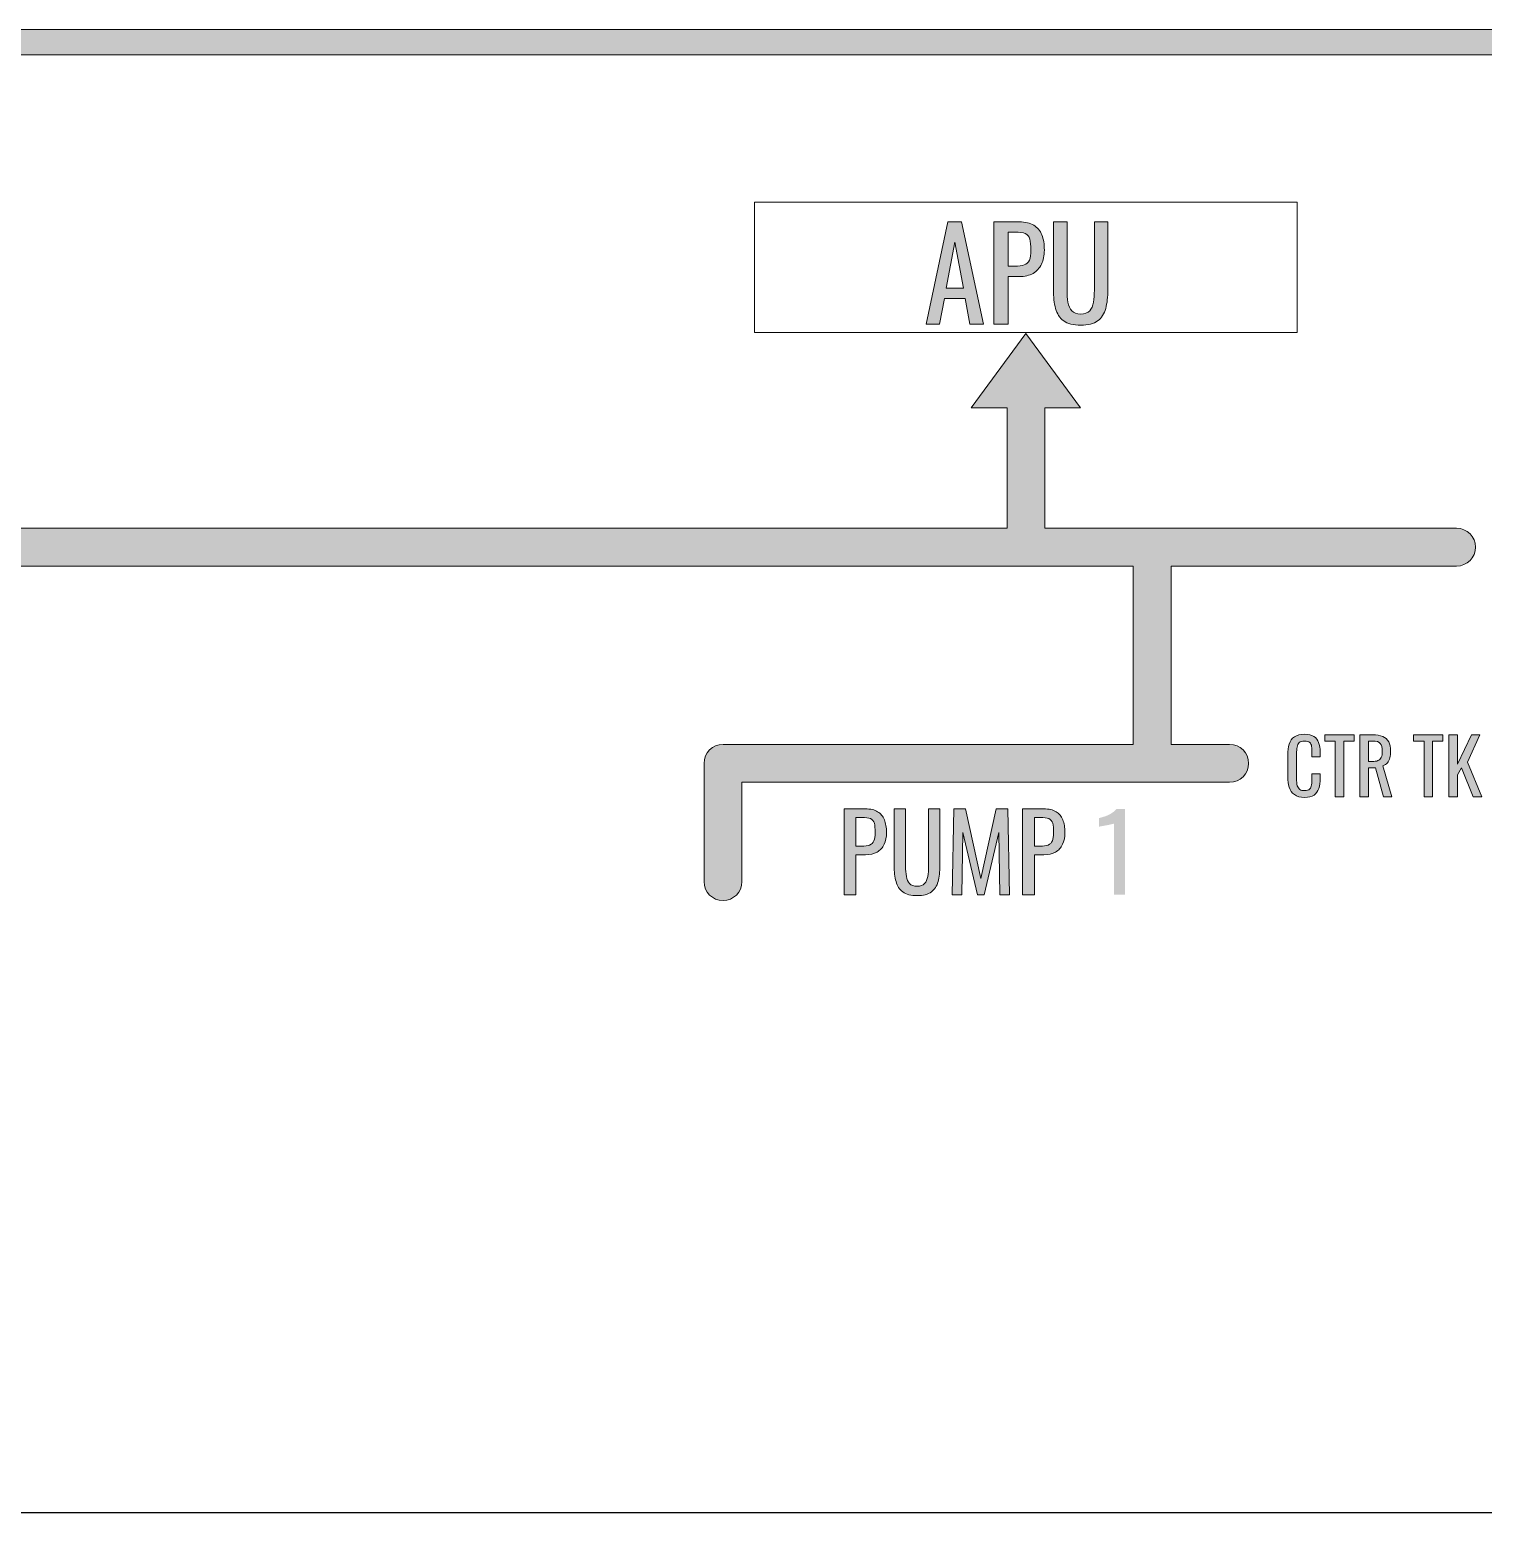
# Model space of a CAD drawing. Header units: inches. Extents: x 0 to 612, y 276 to 516.
# Drawn here: x 173.1 to 288.2, y 275.5 to 393 of the extents above; entities that cross this region are included whole.
import ezdxf

# ---------------------------------------------------------------- set-up
doc = ezdxf.new("R2010")
doc.units = ezdxf.units.IN
doc.header["$MEASUREMENT"] = 0
for name, color, linetype in [('HYD_Fuel_Holes v5_0', 7, 'Continuous'), ('LINES', 7, 'Continuous'), ('TEXT', 7, 'Continuous')]:
    doc.layers.add(name, color=color, linetype=linetype)

# ---------------------------------------------------------------- blocks, each defined once
blk = doc.blocks.new('block 5')
at = {"layer": 'HYD_Fuel_Holes v5_0', "color": 7, "lineweight": 25}
blk.add_lwpolyline([(0.12, 275.53), (611.88, 275.53)], dxfattribs=at)
blk = doc.blocks.new('block 126')
at = {"layer": 'LINES'}
h = blk.add_hatch(color=7, dxfattribs=at)
h.dxf.hatch_style = 2
edge = h.paths.add_edge_path()
edge.add_spline(control_points=[(287.62, 352), (287.62, 351.17), (286.95, 350.5), (286.12, 350.5), (286.12, 350.5), (263.5, 350.5), (263.5, 350.5), (263.5, 350.5), (263.5, 336.37), (263.5, 336.37), (263.5, 336.37), (268.14, 336.37), (268.14, 336.37), (268.97, 336.37), (269.64, 335.7), (269.64, 334.87), (269.64, 334.04), (268.97, 333.37), (268.14, 333.37), (268.14, 333.37), (229.5, 333.37), (229.5, 333.37), (229.5, 333.37), (229.5, 325.5), (229.5, 325.5), (229.5, 324.67), (228.83, 324), (228, 324), (227.17, 324), (226.5, 324.67), (226.5, 325.5), (226.5, 325.5), (226.5, 334.87), (226.5, 334.87), (226.5, 335.7), (227.17, 336.37), (228, 336.37), (228, 336.37), (260.5, 336.37), (260.5, 336.37), (260.5, 336.37), (260.5, 350.5), (260.5, 350.5), (260.5, 350.5), (126.34, 350.5), (126.34, 350.5), (126.34, 350.5), (126.34, 339.33), (126.34, 339.33), (126.34, 339.33), (169.84, 339.33), (169.84, 339.33), (170.67, 339.33), (171.34, 338.65), (171.34, 337.83), (171.34, 337.83), (171.34, 331.92), (171.34, 331.92), (171.34, 331.09), (170.67, 330.42), (169.84, 330.42), (169.01, 330.42), (168.34, 331.09), (168.34, 331.92), (168.34, 331.92), (168.34, 336.33), (168.34, 336.33), (168.34, 336.33), (80.34, 336.33), (80.34, 336.33), (80.34, 336.33), (80.34, 331.92), (80.34, 331.92), (80.34, 331.09), (79.67, 330.42), (78.84, 330.42), (78.01, 330.42), (77.34, 331.09), (77.34, 331.92), (77.34, 331.92), (77.34, 337.83), (77.34, 337.83), (77.34, 338.65), (78.01, 339.33), (78.84, 339.33), (78.84, 339.33), (123.34, 339.33), (123.34, 339.33), (123.34, 339.33), (123.34, 356.04), (123.34, 356.04), (123.34, 356.04), (120.51, 356.04), (120.51, 356.04), (120.51, 356.04), (124.84, 361.92), (124.84, 361.92), (124.84, 361.92), (129.17, 356.04), (129.17, 356.04), (129.17, 356.04), (126.34, 356.04), (126.34, 356.04), (126.34, 356.04), (126.34, 353.5), (126.34, 353.5), (126.34, 353.5), (250.5, 353.5), (250.5, 353.5), (250.5, 353.5), (250.5, 363.04), (250.5, 363.04), (250.5, 363.04), (247.67, 363.04), (247.67, 363.04), (247.67, 363.04), (252, 368.92), (252, 368.92), (252, 368.92), (256.33, 363.04), (256.33, 363.04), (256.33, 363.04), (253.5, 363.04), (253.5, 363.04), (253.5, 363.04), (253.5, 353.5), (253.5, 353.5), (253.5, 353.5), (286.12, 353.5), (286.12, 353.5), (286.95, 353.5), (287.62, 352.83), (287.62, 352)], knot_values=[0, 0, 0, 0, 1, 1, 1, 2, 2, 2, 3, 3, 3, 4, 4, 4, 5, 5, 5, 6, 6, 6, 7, 7, 7, 8, 8, 8, 9, 9, 9, 10, 10, 10, 11, 11, 11, 12, 12, 12, 13, 13, 13, 14, 14, 14, 15, 15, 15, 16, 16, 16, 17, 17, 17, 18, 18, 18, 19, 19, 19, 20, 20, 20, 21, 21, 21, 22, 22, 22, 23, 23, 23, 24, 24, 24, 25, 25, 25, 26, 26, 26, 27, 27, 27, 28, 28, 28, 29, 29, 29, 30, 30, 30, 31, 31, 31, 32, 32, 32, 33, 33, 33, 34, 34, 34, 35, 35, 35, 36, 36, 36, 37, 37, 37, 38, 38, 38, 39, 39, 39, 40, 40, 40, 41, 41, 41, 42, 42, 42, 43, 43, 43, 44, 44, 44, 44], degree=3, periodic=0)
at = {"layer": 'LINES', "lineweight": 0}
blk.add_open_spline([(287.62, 352), (287.62, 351.17), (286.95, 350.5), (286.12, 350.5), (286.12, 350.5), (263.5, 350.5), (263.5, 350.5), (263.5, 350.5), (263.5, 336.37), (263.5, 336.37), (263.5, 336.37), (268.14, 336.37), (268.14, 336.37), (268.97, 336.37), (269.64, 335.7), (269.64, 334.87), (269.64, 334.04), (268.97, 333.37), (268.14, 333.37), (268.14, 333.37), (229.5, 333.37), (229.5, 333.37), (229.5, 333.37), (229.5, 325.5), (229.5, 325.5), (229.5, 324.67), (228.83, 324), (228, 324), (227.17, 324), (226.5, 324.67), (226.5, 325.5), (226.5, 325.5), (226.5, 334.87), (226.5, 334.87), (226.5, 335.7), (227.17, 336.37), (228, 336.37), (228, 336.37), (260.5, 336.37), (260.5, 336.37), (260.5, 336.37), (260.5, 350.5), (260.5, 350.5), (260.5, 350.5), (126.34, 350.5), (126.34, 350.5), (126.34, 350.5), (126.34, 339.33), (126.34, 339.33), (126.34, 339.33), (169.84, 339.33), (169.84, 339.33), (170.67, 339.33), (171.34, 338.65), (171.34, 337.83), (171.34, 337.83), (171.34, 331.92), (171.34, 331.92), (171.34, 331.09), (170.67, 330.42), (169.84, 330.42), (169.01, 330.42), (168.34, 331.09), (168.34, 331.92), (168.34, 331.92), (168.34, 336.33), (168.34, 336.33), (168.34, 336.33), (80.34, 336.33), (80.34, 336.33), (80.34, 336.33), (80.34, 331.92), (80.34, 331.92), (80.34, 331.09), (79.67, 330.42), (78.84, 330.42), (78.01, 330.42), (77.34, 331.09), (77.34, 331.92), (77.34, 331.92), (77.34, 337.83), (77.34, 337.83), (77.34, 338.65), (78.01, 339.33), (78.84, 339.33), (78.84, 339.33), (123.34, 339.33), (123.34, 339.33), (123.34, 339.33), (123.34, 356.04), (123.34, 356.04), (123.34, 356.04), (120.51, 356.04), (120.51, 356.04), (120.51, 356.04), (124.84, 361.92), (124.84, 361.92), (124.84, 361.92), (129.17, 356.04), (129.17, 356.04), (129.17, 356.04), (126.34, 356.04), (126.34, 356.04), (126.34, 356.04), (126.34, 353.5), (126.34, 353.5), (126.34, 353.5), (250.5, 353.5), (250.5, 353.5), (250.5, 353.5), (250.5, 363.04), (250.5, 363.04), (250.5, 363.04), (247.67, 363.04), (247.67, 363.04), (247.67, 363.04), (252, 368.92), (252, 368.92), (252, 368.92), (256.33, 363.04), (256.33, 363.04), (256.33, 363.04), (253.5, 363.04), (253.5, 363.04), (253.5, 363.04), (253.5, 353.5), (253.5, 353.5), (253.5, 353.5), (286.12, 353.5), (286.12, 353.5), (286.95, 353.5), (287.62, 352.83), (287.62, 352)], degree=3, knots=[0, 0, 0, 0, 1, 1, 1, 2, 2, 2, 3, 3, 3, 4, 4, 4, 5, 5, 5, 6, 6, 6, 7, 7, 7, 8, 8, 8, 9, 9, 9, 10, 10, 10, 11, 11, 11, 12, 12, 12, 13, 13, 13, 14, 14, 14, 15, 15, 15, 16, 16, 16, 17, 17, 17, 18, 18, 18, 19, 19, 19, 20, 20, 20, 21, 21, 21, 22, 22, 22, 23, 23, 23, 24, 24, 24, 25, 25, 25, 26, 26, 26, 27, 27, 27, 28, 28, 28, 29, 29, 29, 30, 30, 30, 31, 31, 31, 32, 32, 32, 33, 33, 33, 34, 34, 34, 35, 35, 35, 36, 36, 36, 37, 37, 37, 38, 38, 38, 39, 39, 39, 40, 40, 40, 41, 41, 41, 42, 42, 42, 43, 43, 43, 44, 44, 44, 44], dxfattribs=at)
blk = doc.blocks.new('block 132')
at = {"layer": 'TEXT'}
h = blk.add_hatch(color=7, dxfattribs=at)
h.dxf.hatch_style = 2
h.paths.add_polyline_path([(244.09, 369.67), (245.81, 377.77), (246.9, 377.77), (248.63, 369.67), (247.56, 369.67), (247.19, 371.71), (245.54, 371.71), (245.15, 369.67)])
h.paths.add_polyline_path([(245.69, 372.52), (247.04, 372.52), (246.36, 376.17)])
h = blk.add_hatch(color=7, dxfattribs=at)
h.dxf.hatch_style = 2
edge = h.paths.add_edge_path()
edge.add_spline(control_points=[(249.45, 369.67), (249.45, 369.67), (249.45, 377.77), (249.45, 377.77), (249.45, 377.77), (251.46, 377.77), (251.46, 377.77), (251.94, 377.77), (252.33, 377.68), (252.62, 377.5), (252.91, 377.33), (253.12, 377.07), (253.26, 376.74), (253.39, 376.4), (253.46, 376), (253.46, 375.53), (253.46, 375.1), (253.38, 374.73), (253.23, 374.42), (253.08, 374.1), (252.86, 373.86), (252.57, 373.69), (252.27, 373.52), (251.91, 373.44), (251.47, 373.44), (251.47, 373.44), (250.58, 373.44), (250.58, 373.44), (250.58, 373.44), (250.58, 369.67), (250.58, 369.67), (250.58, 369.67), (249.45, 369.67), (249.45, 369.67)], knot_values=[0, 0, 0, 0, 1, 1, 1, 2, 2, 2, 3, 3, 3, 4, 4, 4, 5, 5, 5, 6, 6, 6, 7, 7, 7, 8, 8, 8, 9, 9, 9, 10, 10, 10, 11, 11, 11, 11], degree=3, periodic=0)
edge = h.paths.add_edge_path()
edge.add_spline(control_points=[(250.58, 374.25), (250.58, 374.25), (251.1, 374.25), (251.1, 374.25), (251.42, 374.25), (251.68, 374.28), (251.87, 374.36), (252.05, 374.43), (252.19, 374.56), (252.27, 374.74), (252.35, 374.92), (252.39, 375.18), (252.39, 375.52), (252.39, 375.9), (252.36, 376.2), (252.3, 376.41), (252.25, 376.61), (252.13, 376.76), (251.95, 376.84), (251.77, 376.92), (251.49, 376.96), (251.11, 376.96), (251.11, 376.96), (250.58, 376.96), (250.58, 376.96), (250.58, 376.96), (250.58, 374.25), (250.58, 374.25)], knot_values=[0, 0, 0, 0, 1, 1, 1, 2, 2, 2, 3, 3, 3, 4, 4, 4, 5, 5, 5, 6, 6, 6, 7, 7, 7, 8, 8, 8, 9, 9, 9, 9], degree=3, periodic=0)
h = blk.add_hatch(color=7, dxfattribs=at)
h.dxf.hatch_style = 2
edge = h.paths.add_edge_path()
edge.add_spline(control_points=[(256.34, 369.58), (255.75, 369.58), (255.3, 369.69), (254.99, 369.93), (254.67, 370.16), (254.46, 370.49), (254.35, 370.91), (254.23, 371.33), (254.18, 371.83), (254.18, 372.4), (254.18, 372.4), (254.18, 377.77), (254.18, 377.77), (254.18, 377.77), (255.26, 377.77), (255.26, 377.77), (255.26, 377.77), (255.26, 372.35), (255.26, 372.35), (255.26, 372), (255.28, 371.68), (255.33, 371.4), (255.37, 371.11), (255.48, 370.88), (255.63, 370.72), (255.79, 370.55), (256.02, 370.47), (256.34, 370.47), (256.66, 370.47), (256.89, 370.55), (257.05, 370.72), (257.2, 370.88), (257.3, 371.11), (257.35, 371.4), (257.39, 371.68), (257.42, 372), (257.42, 372.35), (257.42, 372.35), (257.42, 377.77), (257.42, 377.77), (257.42, 377.77), (258.49, 377.77), (258.49, 377.77), (258.49, 377.77), (258.49, 372.4), (258.49, 372.4), (258.49, 371.83), (258.43, 371.33), (258.32, 370.91), (258.2, 370.49), (257.99, 370.16), (257.68, 369.93), (257.37, 369.69), (256.92, 369.58), (256.34, 369.58)], knot_values=[0, 0, 0, 0, 1, 1, 1, 2, 2, 2, 3, 3, 3, 4, 4, 4, 5, 5, 5, 6, 6, 6, 7, 7, 7, 8, 8, 8, 9, 9, 9, 10, 10, 10, 11, 11, 11, 12, 12, 12, 13, 13, 13, 14, 14, 14, 15, 15, 15, 16, 16, 16, 17, 17, 17, 18, 18, 18, 18], degree=3, periodic=0)
at = {"layer": 'TEXT', "lineweight": 0}
for points in [[(244.09, 369.67), (245.81, 377.77), (246.9, 377.77), (248.63, 369.67), (247.56, 369.67), (247.19, 371.71), (245.54, 371.71), (245.15, 369.67), (244.09, 369.67)], [(245.69, 372.52), (247.04, 372.52), (246.36, 376.17), (245.69, 372.52)]]:
    blk.add_lwpolyline(points, dxfattribs=at)
for points, knots in [([(249.45, 369.67), (249.45, 369.67), (249.45, 377.77), (249.45, 377.77), (249.45, 377.77), (251.46, 377.77), (251.46, 377.77), (251.94, 377.77), (252.33, 377.68), (252.62, 377.5), (252.91, 377.33), (253.12, 377.07), (253.26, 376.74), (253.39, 376.4), (253.46, 376), (253.46, 375.53), (253.46, 375.1), (253.38, 374.73), (253.23, 374.42), (253.08, 374.1), (252.86, 373.86), (252.57, 373.69), (252.27, 373.52), (251.91, 373.44), (251.47, 373.44), (251.47, 373.44), (250.58, 373.44), (250.58, 373.44), (250.58, 373.44), (250.58, 369.67), (250.58, 369.67), (250.58, 369.67), (249.45, 369.67), (249.45, 369.67)], [0, 0, 0, 0, 1, 1, 1, 2, 2, 2, 3, 3, 3, 4, 4, 4, 5, 5, 5, 6, 6, 6, 7, 7, 7, 8, 8, 8, 9, 9, 9, 10, 10, 10, 11, 11, 11, 11]), ([(256.34, 369.58), (255.75, 369.58), (255.3, 369.69), (254.99, 369.93), (254.67, 370.16), (254.46, 370.49), (254.35, 370.91), (254.23, 371.33), (254.18, 371.83), (254.18, 372.4), (254.18, 372.4), (254.18, 377.77), (254.18, 377.77), (254.18, 377.77), (255.26, 377.77), (255.26, 377.77), (255.26, 377.77), (255.26, 372.35), (255.26, 372.35), (255.26, 372), (255.28, 371.68), (255.33, 371.4), (255.37, 371.11), (255.48, 370.88), (255.63, 370.72), (255.79, 370.55), (256.02, 370.47), (256.34, 370.47), (256.66, 370.47), (256.89, 370.55), (257.05, 370.72), (257.2, 370.88), (257.3, 371.11), (257.35, 371.4), (257.39, 371.68), (257.42, 372), (257.42, 372.35), (257.42, 372.35), (257.42, 377.77), (257.42, 377.77), (257.42, 377.77), (258.49, 377.77), (258.49, 377.77), (258.49, 377.77), (258.49, 372.4), (258.49, 372.4), (258.49, 371.83), (258.43, 371.33), (258.32, 370.91), (258.2, 370.49), (257.99, 370.16), (257.68, 369.93), (257.37, 369.69), (256.92, 369.58), (256.34, 369.58)], [0, 0, 0, 0, 1, 1, 1, 2, 2, 2, 3, 3, 3, 4, 4, 4, 5, 5, 5, 6, 6, 6, 7, 7, 7, 8, 8, 8, 9, 9, 9, 10, 10, 10, 11, 11, 11, 12, 12, 12, 13, 13, 13, 14, 14, 14, 15, 15, 15, 16, 16, 16, 17, 17, 17, 18, 18, 18, 18]), ([(250.58, 374.25), (250.58, 374.25), (251.1, 374.25), (251.1, 374.25), (251.42, 374.25), (251.68, 374.28), (251.87, 374.36), (252.05, 374.43), (252.19, 374.56), (252.27, 374.74), (252.35, 374.92), (252.39, 375.18), (252.39, 375.52), (252.39, 375.9), (252.36, 376.2), (252.3, 376.41), (252.25, 376.61), (252.13, 376.76), (251.95, 376.84), (251.77, 376.92), (251.49, 376.96), (251.11, 376.96), (251.11, 376.96), (250.58, 376.96), (250.58, 376.96), (250.58, 376.96), (250.58, 374.25), (250.58, 374.25)], [0, 0, 0, 0, 1, 1, 1, 2, 2, 2, 3, 3, 3, 4, 4, 4, 5, 5, 5, 6, 6, 6, 7, 7, 7, 8, 8, 8, 9, 9, 9, 9])]:
    blk.add_open_spline(points, degree=3, knots=knots, dxfattribs=at)
blk = doc.blocks.new('block 134')
at = {"layer": 'TEXT'}
h = blk.add_hatch(color=7, dxfattribs=at)
h.dxf.hatch_style = 2
edge = h.paths.add_edge_path()
edge.add_spline(control_points=[(271.42, 331.47), (270.97, 331.47), (270.61, 331.56), (270.36, 331.76), (270.1, 331.95), (269.93, 332.21), (269.83, 332.53), (269.73, 332.86), (269.68, 333.22), (269.68, 333.62), (269.68, 333.62), (269.68, 335.91), (269.68, 335.91), (269.68, 336.34), (269.73, 336.73), (269.83, 337.05), (269.93, 337.38), (270.1, 337.63), (270.36, 337.81), (270.61, 337.99), (270.97, 338.08), (271.42, 338.08), (271.83, 338.08), (272.15, 338), (272.39, 337.85), (272.63, 337.7), (272.8, 337.49), (272.9, 337.21), (273, 336.93), (273.06, 336.6), (273.06, 336.21), (273.06, 336.21), (273.06, 335.7), (273.06, 335.7), (273.06, 335.7), (272.2, 335.7), (272.2, 335.7), (272.2, 335.7), (272.2, 336.16), (272.2, 336.16), (272.2, 336.4), (272.19, 336.61), (272.16, 336.79), (272.14, 336.98), (272.08, 337.12), (271.97, 337.22), (271.86, 337.32), (271.68, 337.37), (271.43, 337.37), (271.18, 337.37), (270.99, 337.32), (270.87, 337.21), (270.75, 337.1), (270.68, 336.94), (270.64, 336.74), (270.61, 336.54), (270.59, 336.31), (270.59, 336.04), (270.59, 336.04), (270.59, 333.48), (270.59, 333.48), (270.59, 333.15), (270.62, 332.89), (270.67, 332.7), (270.73, 332.51), (270.81, 332.38), (270.94, 332.3), (271.06, 332.22), (271.22, 332.18), (271.43, 332.18), (271.68, 332.18), (271.85, 332.23), (271.96, 332.34), (272.07, 332.45), (272.13, 332.6), (272.16, 332.8), (272.19, 332.99), (272.2, 333.21), (272.2, 333.47), (272.2, 333.47), (272.2, 333.95), (272.2, 333.95), (272.2, 333.95), (273.06, 333.95), (273.06, 333.95), (273.06, 333.95), (273.06, 333.47), (273.06, 333.47), (273.06, 333.07), (273.01, 332.72), (272.91, 332.42), (272.82, 332.12), (272.65, 331.89), (272.42, 331.72), (272.18, 331.55), (271.85, 331.47), (271.42, 331.47)], knot_values=[0, 0, 0, 0, 1, 1, 1, 2, 2, 2, 3, 3, 3, 4, 4, 4, 5, 5, 5, 6, 6, 6, 7, 7, 7, 8, 8, 8, 9, 9, 9, 10, 10, 10, 11, 11, 11, 12, 12, 12, 13, 13, 13, 14, 14, 14, 15, 15, 15, 16, 16, 16, 17, 17, 17, 18, 18, 18, 19, 19, 19, 20, 20, 20, 21, 21, 21, 22, 22, 22, 23, 23, 23, 24, 24, 24, 25, 25, 25, 26, 26, 26, 27, 27, 27, 28, 28, 28, 29, 29, 29, 30, 30, 30, 31, 31, 31, 32, 32, 32, 32], degree=3, periodic=0)
h = blk.add_hatch(color=7, dxfattribs=at)
h.dxf.hatch_style = 2
h.paths.add_polyline_path([(274.63, 331.54), (274.63, 337.35), (273.54, 337.35), (273.54, 338.02), (276.6, 338.02), (276.6, 337.35), (275.54, 337.35), (275.54, 331.54)])
h = blk.add_hatch(color=7, dxfattribs=at)
h.dxf.hatch_style = 2
edge = h.paths.add_edge_path()
edge.add_spline(control_points=[(277.22, 331.54), (277.22, 331.54), (277.22, 338.02), (277.22, 338.02), (277.22, 338.02), (278.53, 338.02), (278.53, 338.02), (278.96, 338.02), (279.32, 337.96), (279.6, 337.85), (279.88, 337.73), (280.09, 337.55), (280.23, 337.3), (280.36, 337.04), (280.43, 336.71), (280.43, 336.3), (280.43, 336.05), (280.41, 335.82), (280.35, 335.62), (280.3, 335.41), (280.21, 335.24), (280.1, 335.1), (279.98, 334.95), (279.82, 334.85), (279.63, 334.79), (279.63, 334.79), (280.55, 331.54), (280.55, 331.54), (280.55, 331.54), (279.68, 331.54), (279.68, 331.54), (279.68, 331.54), (278.83, 334.58), (278.83, 334.58), (278.83, 334.58), (278.13, 334.58), (278.13, 334.58), (278.13, 334.58), (278.13, 331.54), (278.13, 331.54), (278.13, 331.54), (277.22, 331.54), (277.22, 331.54)], knot_values=[0, 0, 0, 0, 1, 1, 1, 2, 2, 2, 3, 3, 3, 4, 4, 4, 5, 5, 5, 6, 6, 6, 7, 7, 7, 8, 8, 8, 9, 9, 9, 10, 10, 10, 11, 11, 11, 12, 12, 12, 13, 13, 13, 14, 14, 14, 14], degree=3, periodic=0)
edge = h.paths.add_edge_path()
edge.add_spline(control_points=[(278.13, 335.23), (278.13, 335.23), (278.47, 335.23), (278.47, 335.23), (278.73, 335.23), (278.94, 335.26), (279.1, 335.32), (279.26, 335.39), (279.37, 335.5), (279.45, 335.65), (279.52, 335.81), (279.56, 336.02), (279.56, 336.3), (279.56, 336.68), (279.49, 336.95), (279.35, 337.12), (279.21, 337.29), (278.94, 337.37), (278.53, 337.37), (278.53, 337.37), (278.13, 337.37), (278.13, 337.37), (278.13, 337.37), (278.13, 335.23), (278.13, 335.23)], knot_values=[0, 0, 0, 0, 1, 1, 1, 2, 2, 2, 3, 3, 3, 4, 4, 4, 5, 5, 5, 6, 6, 6, 7, 7, 7, 8, 8, 8, 8], degree=3, periodic=0)
h = blk.add_hatch(color=7, dxfattribs=at)
h.dxf.hatch_style = 2
h.paths.add_polyline_path([(283.92, 331.54), (283.92, 337.35), (282.82, 337.35), (282.82, 338.02), (285.89, 338.02), (285.89, 337.35), (284.82, 337.35), (284.82, 331.54)])
h = blk.add_hatch(color=7, dxfattribs=at)
h.dxf.hatch_style = 2
h.paths.add_polyline_path([(286.51, 331.54), (286.51, 338.02), (287.42, 338.02), (287.42, 334.96), (288.9, 338.02), (289.74, 338.02), (288.46, 335.16), (289.95, 331.54), (289.07, 331.54), (287.83, 334.58), (287.42, 333.83), (287.42, 331.54)])
at = {"layer": 'TEXT', "lineweight": 0}
for points in [[(274.63, 331.54), (274.63, 337.35), (273.54, 337.35), (273.54, 338.02), (276.6, 338.02), (276.6, 337.35), (275.54, 337.35), (275.54, 331.54), (274.63, 331.54)], [(283.92, 331.54), (283.92, 337.35), (282.82, 337.35), (282.82, 338.02), (285.89, 338.02), (285.89, 337.35), (284.82, 337.35), (284.82, 331.54), (283.92, 331.54)], [(286.51, 331.54), (286.51, 338.02), (287.42, 338.02), (287.42, 334.96), (288.9, 338.02), (289.74, 338.02), (288.46, 335.16), (289.95, 331.54), (289.07, 331.54), (287.83, 334.58), (287.42, 333.83), (287.42, 331.54), (286.51, 331.54)]]:
    blk.add_lwpolyline(points, dxfattribs=at)
for points, knots in [([(271.42, 331.47), (270.97, 331.47), (270.61, 331.56), (270.36, 331.76), (270.1, 331.95), (269.93, 332.21), (269.83, 332.53), (269.73, 332.86), (269.68, 333.22), (269.68, 333.62), (269.68, 333.62), (269.68, 335.91), (269.68, 335.91), (269.68, 336.34), (269.73, 336.73), (269.83, 337.05), (269.93, 337.38), (270.1, 337.63), (270.36, 337.81), (270.61, 337.99), (270.97, 338.08), (271.42, 338.08), (271.83, 338.08), (272.15, 338), (272.39, 337.85), (272.63, 337.7), (272.8, 337.49), (272.9, 337.21), (273, 336.93), (273.06, 336.6), (273.06, 336.21), (273.06, 336.21), (273.06, 335.7), (273.06, 335.7), (273.06, 335.7), (272.2, 335.7), (272.2, 335.7), (272.2, 335.7), (272.2, 336.16), (272.2, 336.16), (272.2, 336.4), (272.19, 336.61), (272.16, 336.79), (272.14, 336.98), (272.08, 337.12), (271.97, 337.22), (271.86, 337.32), (271.68, 337.37), (271.43, 337.37), (271.18, 337.37), (270.99, 337.32), (270.87, 337.21), (270.75, 337.1), (270.68, 336.94), (270.64, 336.74), (270.61, 336.54), (270.59, 336.31), (270.59, 336.04), (270.59, 336.04), (270.59, 333.48), (270.59, 333.48), (270.59, 333.15), (270.62, 332.89), (270.67, 332.7), (270.73, 332.51), (270.81, 332.38), (270.94, 332.3), (271.06, 332.22), (271.22, 332.18), (271.43, 332.18), (271.68, 332.18), (271.85, 332.23), (271.96, 332.34), (272.07, 332.45), (272.13, 332.6), (272.16, 332.8), (272.19, 332.99), (272.2, 333.21), (272.2, 333.47), (272.2, 333.47), (272.2, 333.95), (272.2, 333.95), (272.2, 333.95), (273.06, 333.95), (273.06, 333.95), (273.06, 333.95), (273.06, 333.47), (273.06, 333.47), (273.06, 333.07), (273.01, 332.72), (272.91, 332.42), (272.82, 332.12), (272.65, 331.89), (272.42, 331.72), (272.18, 331.55), (271.85, 331.47), (271.42, 331.47)], [0, 0, 0, 0, 1, 1, 1, 2, 2, 2, 3, 3, 3, 4, 4, 4, 5, 5, 5, 6, 6, 6, 7, 7, 7, 8, 8, 8, 9, 9, 9, 10, 10, 10, 11, 11, 11, 12, 12, 12, 13, 13, 13, 14, 14, 14, 15, 15, 15, 16, 16, 16, 17, 17, 17, 18, 18, 18, 19, 19, 19, 20, 20, 20, 21, 21, 21, 22, 22, 22, 23, 23, 23, 24, 24, 24, 25, 25, 25, 26, 26, 26, 27, 27, 27, 28, 28, 28, 29, 29, 29, 30, 30, 30, 31, 31, 31, 32, 32, 32, 32]), ([(277.22, 331.54), (277.22, 331.54), (277.22, 338.02), (277.22, 338.02), (277.22, 338.02), (278.53, 338.02), (278.53, 338.02), (278.96, 338.02), (279.32, 337.96), (279.6, 337.85), (279.88, 337.73), (280.09, 337.55), (280.23, 337.3), (280.36, 337.04), (280.43, 336.71), (280.43, 336.3), (280.43, 336.05), (280.41, 335.82), (280.35, 335.62), (280.3, 335.41), (280.21, 335.24), (280.1, 335.1), (279.98, 334.95), (279.82, 334.85), (279.63, 334.79), (279.63, 334.79), (280.55, 331.54), (280.55, 331.54), (280.55, 331.54), (279.68, 331.54), (279.68, 331.54), (279.68, 331.54), (278.83, 334.58), (278.83, 334.58), (278.83, 334.58), (278.13, 334.58), (278.13, 334.58), (278.13, 334.58), (278.13, 331.54), (278.13, 331.54), (278.13, 331.54), (277.22, 331.54), (277.22, 331.54)], [0, 0, 0, 0, 1, 1, 1, 2, 2, 2, 3, 3, 3, 4, 4, 4, 5, 5, 5, 6, 6, 6, 7, 7, 7, 8, 8, 8, 9, 9, 9, 10, 10, 10, 11, 11, 11, 12, 12, 12, 13, 13, 13, 14, 14, 14, 14]), ([(278.13, 335.23), (278.13, 335.23), (278.47, 335.23), (278.47, 335.23), (278.73, 335.23), (278.94, 335.26), (279.1, 335.32), (279.26, 335.39), (279.37, 335.5), (279.45, 335.65), (279.52, 335.81), (279.56, 336.02), (279.56, 336.3), (279.56, 336.68), (279.49, 336.95), (279.35, 337.12), (279.21, 337.29), (278.94, 337.37), (278.53, 337.37), (278.53, 337.37), (278.13, 337.37), (278.13, 337.37), (278.13, 337.37), (278.13, 335.23), (278.13, 335.23)], [0, 0, 0, 0, 1, 1, 1, 2, 2, 2, 3, 3, 3, 4, 4, 4, 5, 5, 5, 6, 6, 6, 7, 7, 7, 8, 8, 8, 8])]:
    blk.add_open_spline(points, degree=3, knots=knots, dxfattribs=at)
blk = doc.blocks.new('pump 1')
at = {"layer": 'TEXT'}
h = blk.add_hatch(color=7, dxfattribs=at)
h.dxf.hatch_style = 2
edge = h.paths.add_edge_path()
edge.add_spline(control_points=[(126.33, 439.42), (126.33, 439.42), (126.33, 446.71), (126.33, 446.71), (126.33, 446.71), (128.13, 446.71), (128.13, 446.71), (128.57, 446.71), (128.92, 446.63), (129.18, 446.47), (129.44, 446.31), (129.63, 446.08), (129.75, 445.78), (129.87, 445.48), (129.93, 445.12), (129.93, 444.7), (129.93, 444.31), (129.87, 443.98), (129.73, 443.7), (129.6, 443.41), (129.4, 443.2), (129.13, 443.04), (128.87, 442.89), (128.54, 442.81), (128.14, 442.81), (128.14, 442.81), (127.34, 442.81), (127.34, 442.81), (127.34, 442.81), (127.34, 439.42), (127.34, 439.42), (127.34, 439.42), (126.33, 439.42), (126.33, 439.42)], knot_values=[0, 0, 0, 0, 1, 1, 1, 2, 2, 2, 3, 3, 3, 4, 4, 4, 5, 5, 5, 6, 6, 6, 7, 7, 7, 8, 8, 8, 9, 9, 9, 10, 10, 10, 11, 11, 11, 11], degree=3, periodic=0)
edge = h.paths.add_edge_path()
edge.add_spline(control_points=[(127.34, 443.54), (127.34, 443.54), (127.81, 443.54), (127.81, 443.54), (128.1, 443.54), (128.34, 443.58), (128.5, 443.64), (128.67, 443.71), (128.79, 443.82), (128.86, 443.99), (128.94, 444.15), (128.97, 444.39), (128.97, 444.69), (128.97, 445.03), (128.95, 445.3), (128.9, 445.49), (128.84, 445.67), (128.74, 445.8), (128.58, 445.88), (128.41, 445.95), (128.16, 445.98), (127.82, 445.98), (127.82, 445.98), (127.34, 445.98), (127.34, 445.98), (127.34, 445.98), (127.34, 443.54), (127.34, 443.54)], knot_values=[0, 0, 0, 0, 1, 1, 1, 2, 2, 2, 3, 3, 3, 4, 4, 4, 5, 5, 5, 6, 6, 6, 7, 7, 7, 8, 8, 8, 9, 9, 9, 9], degree=3, periodic=0)
h = blk.add_hatch(color=7, dxfattribs=at)
h.dxf.hatch_style = 2
edge = h.paths.add_edge_path()
edge.add_spline(control_points=[(132.53, 439.34), (132, 439.34), (131.59, 439.45), (131.31, 439.66), (131.03, 439.87), (130.84, 440.16), (130.74, 440.54), (130.63, 440.92), (130.58, 441.37), (130.58, 441.88), (130.58, 441.88), (130.58, 446.71), (130.58, 446.71), (130.58, 446.71), (131.55, 446.71), (131.55, 446.71), (131.55, 446.71), (131.55, 441.83), (131.55, 441.83), (131.55, 441.52), (131.58, 441.24), (131.62, 440.98), (131.66, 440.72), (131.75, 440.52), (131.89, 440.37), (132.03, 440.22), (132.24, 440.14), (132.53, 440.14), (132.81, 440.14), (133.03, 440.22), (133.17, 440.37), (133.3, 440.52), (133.39, 440.72), (133.44, 440.98), (133.48, 441.24), (133.5, 441.52), (133.5, 441.83), (133.5, 441.83), (133.5, 446.71), (133.5, 446.71), (133.5, 446.71), (134.46, 446.71), (134.46, 446.71), (134.46, 446.71), (134.46, 441.88), (134.46, 441.88), (134.46, 441.37), (134.41, 440.92), (134.31, 440.54), (134.21, 440.16), (134.02, 439.87), (133.74, 439.66), (133.46, 439.45), (133.05, 439.34), (132.53, 439.34)], knot_values=[0, 0, 0, 0, 1, 1, 1, 2, 2, 2, 3, 3, 3, 4, 4, 4, 5, 5, 5, 6, 6, 6, 7, 7, 7, 8, 8, 8, 9, 9, 9, 10, 10, 10, 11, 11, 11, 12, 12, 12, 13, 13, 13, 14, 14, 14, 15, 15, 15, 16, 16, 16, 17, 17, 17, 18, 18, 18, 18], degree=3, periodic=0)
h = blk.add_hatch(color=7, dxfattribs=at)
h.dxf.hatch_style = 2
h.paths.add_polyline_path([(135.51, 439.42), (135.65, 446.71), (136.65, 446.71), (137.94, 440.8), (139.23, 446.71), (140.22, 446.71), (140.36, 439.42), (139.54, 439.42), (139.46, 444.71), (138.22, 439.42), (137.65, 439.42), (136.42, 444.71), (136.34, 439.42)])
h = blk.add_hatch(color=7, dxfattribs=at)
h.dxf.hatch_style = 2
edge = h.paths.add_edge_path()
edge.add_spline(control_points=[(141.47, 439.42), (141.47, 439.42), (141.47, 446.71), (141.47, 446.71), (141.47, 446.71), (143.28, 446.71), (143.28, 446.71), (143.72, 446.71), (144.07, 446.63), (144.33, 446.47), (144.59, 446.31), (144.78, 446.08), (144.9, 445.78), (145.02, 445.48), (145.08, 445.12), (145.08, 444.7), (145.08, 444.31), (145.01, 443.98), (144.88, 443.7), (144.74, 443.41), (144.54, 443.2), (144.28, 443.04), (144.02, 442.89), (143.69, 442.81), (143.29, 442.81), (143.29, 442.81), (142.49, 442.81), (142.49, 442.81), (142.49, 442.81), (142.49, 439.42), (142.49, 439.42), (142.49, 439.42), (141.47, 439.42), (141.47, 439.42)], knot_values=[0, 0, 0, 0, 1, 1, 1, 2, 2, 2, 3, 3, 3, 4, 4, 4, 5, 5, 5, 6, 6, 6, 7, 7, 7, 8, 8, 8, 9, 9, 9, 10, 10, 10, 11, 11, 11, 11], degree=3, periodic=0)
edge = h.paths.add_edge_path()
edge.add_spline(control_points=[(142.49, 443.54), (142.49, 443.54), (142.96, 443.54), (142.96, 443.54), (143.25, 443.54), (143.48, 443.58), (143.65, 443.64), (143.82, 443.71), (143.94, 443.82), (144.01, 443.99), (144.08, 444.15), (144.12, 444.39), (144.12, 444.69), (144.12, 445.03), (144.09, 445.3), (144.04, 445.49), (143.99, 445.67), (143.88, 445.8), (143.72, 445.88), (143.56, 445.95), (143.31, 445.98), (142.97, 445.98), (142.97, 445.98), (142.49, 445.98), (142.49, 445.98), (142.49, 445.98), (142.49, 443.54), (142.49, 443.54)], knot_values=[0, 0, 0, 0, 1, 1, 1, 2, 2, 2, 3, 3, 3, 4, 4, 4, 5, 5, 5, 6, 6, 6, 7, 7, 7, 8, 8, 8, 9, 9, 9, 9], degree=3, periodic=0)
h = blk.add_hatch(color=7, dxfattribs=at)
h.dxf.hatch_style = 2
edge = h.paths.add_edge_path()
edge.add_spline(control_points=[(149.23, 439.42), (149.23, 439.42), (149.23, 445.45), (149.23, 445.45), (149.22, 445.45), (149.15, 445.43), (149.02, 445.4), (148.89, 445.37), (148.75, 445.34), (148.59, 445.31), (148.42, 445.28), (148.28, 445.25), (148.15, 445.23), (148.03, 445.2), (147.96, 445.19), (147.96, 445.19), (147.96, 445.19), (147.96, 445.92), (147.96, 445.92), (148.06, 445.94), (148.18, 445.98), (148.31, 446.02), (148.45, 446.06), (148.59, 446.11), (148.73, 446.17), (148.87, 446.23), (149, 446.31), (149.13, 446.4), (149.26, 446.49), (149.37, 446.59), (149.46, 446.71), (149.46, 446.71), (150.19, 446.71), (150.19, 446.71), (150.19, 446.71), (150.19, 439.42), (150.19, 439.42), (150.19, 439.42), (149.23, 439.42), (149.23, 439.42)], knot_values=[0, 0, 0, 0, 1, 1, 1, 2, 2, 2, 3, 3, 3, 4, 4, 4, 5, 5, 5, 6, 6, 6, 7, 7, 7, 8, 8, 8, 9, 9, 9, 10, 10, 10, 11, 11, 11, 12, 12, 12, 13, 13, 13, 13], degree=3, periodic=0)
at = {"layer": 'TEXT', "lineweight": 0}
blk.add_lwpolyline([(135.51, 439.42), (135.65, 446.71), (136.65, 446.71), (137.94, 440.8), (139.23, 446.71), (140.22, 446.71), (140.36, 439.42), (139.54, 439.42), (139.46, 444.71), (138.22, 439.42), (137.65, 439.42), (136.42, 444.71), (136.34, 439.42), (135.51, 439.42)], dxfattribs=at)
for points, knots in [([(126.33, 439.42), (126.33, 439.42), (126.33, 446.71), (126.33, 446.71), (126.33, 446.71), (128.13, 446.71), (128.13, 446.71), (128.57, 446.71), (128.92, 446.63), (129.18, 446.47), (129.44, 446.31), (129.63, 446.08), (129.75, 445.78), (129.87, 445.48), (129.93, 445.12), (129.93, 444.7), (129.93, 444.31), (129.87, 443.98), (129.73, 443.7), (129.6, 443.41), (129.4, 443.2), (129.13, 443.04), (128.87, 442.89), (128.54, 442.81), (128.14, 442.81), (128.14, 442.81), (127.34, 442.81), (127.34, 442.81), (127.34, 442.81), (127.34, 439.42), (127.34, 439.42), (127.34, 439.42), (126.33, 439.42), (126.33, 439.42)], [0, 0, 0, 0, 1, 1, 1, 2, 2, 2, 3, 3, 3, 4, 4, 4, 5, 5, 5, 6, 6, 6, 7, 7, 7, 8, 8, 8, 9, 9, 9, 10, 10, 10, 11, 11, 11, 11]), ([(127.34, 443.54), (127.34, 443.54), (127.81, 443.54), (127.81, 443.54), (128.1, 443.54), (128.34, 443.58), (128.5, 443.64), (128.67, 443.71), (128.79, 443.82), (128.86, 443.99), (128.94, 444.15), (128.97, 444.39), (128.97, 444.69), (128.97, 445.03), (128.95, 445.3), (128.9, 445.49), (128.84, 445.67), (128.74, 445.8), (128.58, 445.88), (128.41, 445.95), (128.16, 445.98), (127.82, 445.98), (127.82, 445.98), (127.34, 445.98), (127.34, 445.98), (127.34, 445.98), (127.34, 443.54), (127.34, 443.54)], [0, 0, 0, 0, 1, 1, 1, 2, 2, 2, 3, 3, 3, 4, 4, 4, 5, 5, 5, 6, 6, 6, 7, 7, 7, 8, 8, 8, 9, 9, 9, 9]), ([(132.53, 439.34), (132, 439.34), (131.59, 439.45), (131.31, 439.66), (131.03, 439.87), (130.84, 440.16), (130.74, 440.54), (130.63, 440.92), (130.58, 441.37), (130.58, 441.88), (130.58, 441.88), (130.58, 446.71), (130.58, 446.71), (130.58, 446.71), (131.55, 446.71), (131.55, 446.71), (131.55, 446.71), (131.55, 441.83), (131.55, 441.83), (131.55, 441.52), (131.58, 441.24), (131.62, 440.98), (131.66, 440.72), (131.75, 440.52), (131.89, 440.37), (132.03, 440.22), (132.24, 440.14), (132.53, 440.14), (132.81, 440.14), (133.03, 440.22), (133.17, 440.37), (133.3, 440.52), (133.39, 440.72), (133.44, 440.98), (133.48, 441.24), (133.5, 441.52), (133.5, 441.83), (133.5, 441.83), (133.5, 446.71), (133.5, 446.71), (133.5, 446.71), (134.46, 446.71), (134.46, 446.71), (134.46, 446.71), (134.46, 441.88), (134.46, 441.88), (134.46, 441.37), (134.41, 440.92), (134.31, 440.54), (134.21, 440.16), (134.02, 439.87), (133.74, 439.66), (133.46, 439.45), (133.05, 439.34), (132.53, 439.34)], [0, 0, 0, 0, 1, 1, 1, 2, 2, 2, 3, 3, 3, 4, 4, 4, 5, 5, 5, 6, 6, 6, 7, 7, 7, 8, 8, 8, 9, 9, 9, 10, 10, 10, 11, 11, 11, 12, 12, 12, 13, 13, 13, 14, 14, 14, 15, 15, 15, 16, 16, 16, 17, 17, 17, 18, 18, 18, 18]), ([(141.47, 439.42), (141.47, 439.42), (141.47, 446.71), (141.47, 446.71), (141.47, 446.71), (143.28, 446.71), (143.28, 446.71), (143.72, 446.71), (144.07, 446.63), (144.33, 446.47), (144.59, 446.31), (144.78, 446.08), (144.9, 445.78), (145.02, 445.48), (145.08, 445.12), (145.08, 444.7), (145.08, 444.31), (145.01, 443.98), (144.88, 443.7), (144.74, 443.41), (144.54, 443.2), (144.28, 443.04), (144.02, 442.89), (143.69, 442.81), (143.29, 442.81), (143.29, 442.81), (142.49, 442.81), (142.49, 442.81), (142.49, 442.81), (142.49, 439.42), (142.49, 439.42), (142.49, 439.42), (141.47, 439.42), (141.47, 439.42)], [0, 0, 0, 0, 1, 1, 1, 2, 2, 2, 3, 3, 3, 4, 4, 4, 5, 5, 5, 6, 6, 6, 7, 7, 7, 8, 8, 8, 9, 9, 9, 10, 10, 10, 11, 11, 11, 11]), ([(142.49, 443.54), (142.49, 443.54), (142.96, 443.54), (142.96, 443.54), (143.25, 443.54), (143.48, 443.58), (143.65, 443.64), (143.82, 443.71), (143.94, 443.82), (144.01, 443.99), (144.08, 444.15), (144.12, 444.39), (144.12, 444.69), (144.12, 445.03), (144.09, 445.3), (144.04, 445.49), (143.99, 445.67), (143.88, 445.8), (143.72, 445.88), (143.56, 445.95), (143.31, 445.98), (142.97, 445.98), (142.97, 445.98), (142.49, 445.98), (142.49, 445.98), (142.49, 445.98), (142.49, 443.54), (142.49, 443.54)], [0, 0, 0, 0, 1, 1, 1, 2, 2, 2, 3, 3, 3, 4, 4, 4, 5, 5, 5, 6, 6, 6, 7, 7, 7, 8, 8, 8, 9, 9, 9, 9])]:
    blk.add_open_spline(points, degree=3, knots=knots, dxfattribs=at)

msp = doc.modelspace()

# ---------------------------------------------------------------- hatches: boundary and pattern name
at = {"layer": 'LINES'}
h = msp.add_hatch(color=7, dxfattribs=at)
h.dxf.hatch_style = 2
h.paths.add_polyline_path([(590.33, 391), (21.67, 391), (21.67, 393), (590.33, 393)])

# ---------------------------------------------------------------- linework, layer by layer
at = {"layer": 'LINES', "lineweight": 0}
for points in [[(590.33, 391), (21.67, 391), (21.67, 393), (590.33, 393), (590.33, 391)], [(273.5, 369), (230.5, 369), (230.5, 379.33), (273.5, 379.33), (273.5, 369)]]:
    msp.add_lwpolyline(points, dxfattribs=at)

# ---------------------------------------------------------------- block references
at = {"xscale": 0.9332817526665329, "yscale": 0.9332817526665329, "zscale": 0.9332817526665329}
msp.add_blockref('pump 1', (119.69, -85.64), dxfattribs=at)
at = {"layer": 'HYD_Fuel_Holes v5_0'}
msp.add_blockref('block 5', (0, 0), dxfattribs=at)
at = {"layer": 'LINES'}
msp.add_blockref('block 126', (0, 0), dxfattribs=at)
at = {"layer": 'TEXT'}
msp.add_blockref('block 132', (0, 0), dxfattribs=at)
at = {"layer": 'TEXT', "xscale": 0.7575650900984542, "yscale": 0.7575650900984542, "zscale": 0.7575650900984542}
msp.add_blockref('block 134', (68.45, 81.06), dxfattribs=at)

doc.saveas('drawing.dxf')
